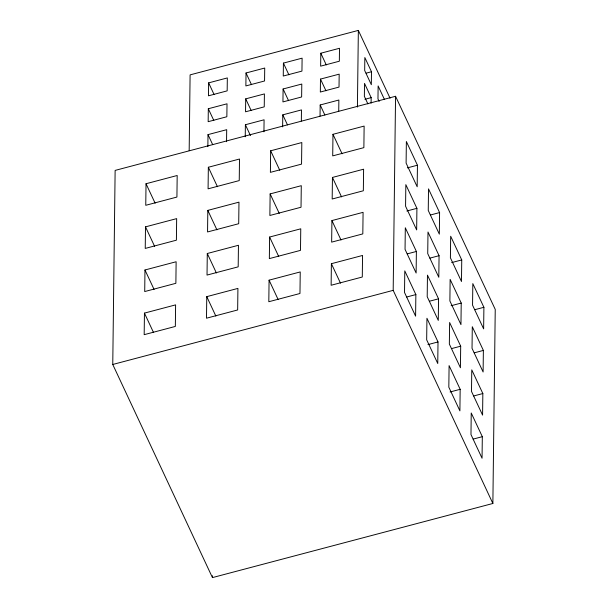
<?xml version="1.0" encoding="UTF-8"?>
<svg xmlns="http://www.w3.org/2000/svg" width="608" height="608" viewBox="0 0 608 608"><rect width="100%" height="100%" fill="white"/><g stroke="black" fill="none" stroke-linecap="round" stroke-linejoin="round"><path stroke-width="0.91" d="M112.761 364.473L115.132 170.407L395.557 96.284L495.239 309.411L492.868 503.477L212.443 577.6L112.761 364.473L393.186 290.35L395.557 96.284M144.446 313.112L144.18 334.674L175.34 326.435L175.606 304.874L144.446 313.112L153.543 332.561M144.97 269.982L144.712 291.551L175.872 283.313L176.13 261.752L144.97 269.982L154.075 289.438M145.502 226.86L145.236 248.421L176.396 240.19L176.662 218.622L145.502 226.86L154.599 246.316M146.026 183.738L145.76 205.299L176.92 197.06L177.186 175.499L146.026 183.738L155.124 203.186M189.172 150.647L190.099 74.875L358.348 30.4L390.062 98.2M207.86 146.634L208.004 134.619L226.7 129.679L226.548 141.694M208.316 108.741L208.164 121.684L226.852 116.744L227.012 103.801L208.316 108.741L213.796 120.445M208.635 82.87L208.476 95.806L227.172 90.866L227.331 77.93L208.635 82.87L214.107 94.567M206.766 296.643L206.5 318.204L237.66 309.966L237.918 288.405L206.766 296.643L215.863 316.092M207.29 253.513L207.024 275.074L238.184 266.844L238.45 245.275L207.29 253.513L216.387 272.969M207.814 210.391L207.556 231.952L238.708 223.714L238.974 202.152L207.814 210.391L216.912 229.839M208.346 167.261L208.08 188.83L239.24 180.591L239.499 159.03L208.346 167.261L217.444 186.717M212.443 577.6L212.466 575.723M245.244 136.747L245.389 124.739L264.085 119.799L263.94 131.807M245.708 98.861L245.548 111.796L264.244 106.856L264.404 93.921L245.708 98.861L251.18 110.565M246.027 72.983L245.868 85.926L264.564 80.986L264.723 68.043L246.027 72.983L251.499 84.687M269.078 280.166L268.812 301.728L299.972 293.497L300.238 271.936L269.078 280.166L278.175 299.622M269.602 237.044L269.344 258.605L300.496 250.367L300.762 228.806L269.602 237.044L278.7 256.492M270.134 193.914L269.868 215.483L301.028 207.244L301.287 185.683L270.134 193.914L279.232 213.37M270.659 150.792L270.393 172.353L301.553 164.122L301.819 142.553L270.659 150.792L279.756 170.248M282.636 126.867L282.781 114.851L301.477 109.911L301.34 121M283.1 88.981L282.94 101.916L301.636 96.976L301.796 84.041L283.1 88.981L288.572 100.677M283.412 63.103L283.26 76.038L301.948 71.098L302.108 58.163L283.412 63.103L288.884 74.807M320.036 116.06L320.173 104.971L338.869 100.031L338.732 111.12M320.484 79.093L320.332 92.036L339.021 87.088L339.18 74.153L320.484 79.093L325.964 90.797M320.804 53.223L320.644 66.158L339.34 61.218L339.5 48.283L320.804 53.223L326.276 64.919M331.39 263.697L331.132 285.258L362.292 277.02L362.55 255.459L331.39 263.697L340.495 283.146M331.922 220.575L331.656 242.136L362.816 233.898L363.082 212.336L331.922 220.575L341.02 240.023M332.447 177.445L332.181 199.006L363.341 190.775L363.607 169.206L332.447 177.445L341.544 196.901M332.971 134.322L332.713 155.884L363.873 147.645L364.131 126.084L332.971 134.322L342.076 153.771M357.413 107.076L358.348 30.4M371.1 103.178L371.169 97.63L364.519 83.418L364.367 96.36L367.886 103.884M371.488 71.752L371.328 84.694L364.678 70.482L364.838 57.547L371.488 71.752L366.145 73.165M415.864 294.584L415.598 316.152L404.525 292.471L404.784 270.902L415.864 294.584L406.699 297.008M416.389 251.461L416.123 273.022L405.05 249.341L405.316 227.78L416.389 251.461L407.223 253.886M416.913 208.339L416.655 229.9L405.574 206.218L405.84 184.657L416.913 208.339L406.836 210.999M417.445 165.209L417.179 186.77L406.106 163.096L406.364 141.527L417.445 165.209L407.36 167.876M438.011 341.947L437.752 363.508L426.672 339.826L426.938 318.265L438.011 341.947L427.933 344.614M438.543 298.824L438.277 320.386L427.204 296.704L427.462 275.143L438.543 298.824L429.377 301.249M439.067 255.694L438.801 277.263L427.728 253.582L427.994 232.02L439.067 255.694L429.902 258.119M439.592 212.572L439.333 234.133L428.252 210.452L428.518 188.89L439.592 212.572L430.434 214.996M460.165 389.31L459.899 410.871L448.826 387.19L449.092 365.628L460.165 389.31L450.087 391.978M460.689 346.188L460.431 367.749L449.35 344.067L449.616 322.506L460.689 346.188L451.531 348.604M461.221 303.058L460.955 324.619L449.882 300.945L450.14 279.376L461.221 303.058L451.136 305.725M461.746 259.935L461.48 281.496L450.406 257.815L450.672 236.254L461.746 259.935L451.668 262.595M482.319 436.673L482.053 458.234L470.98 434.553L471.238 412.992L482.319 436.673L473.153 439.098M482.843 393.543L482.585 415.112L471.504 391.43L471.77 369.869L482.843 393.543L473.678 395.968M483.375 350.421L483.109 371.982L472.028 348.3L472.294 326.739L483.375 350.421L474.21 352.845M483.9 307.298L483.634 328.86L472.56 305.178L472.819 283.617L483.9 307.298L474.734 309.715M364.937 99.279L371.169 97.63M384.385 99.34L378.13 85.964L377.971 98.899L379.141 101.407M320.173 104.971L324.862 115.003M393.186 290.35L492.868 503.477M282.781 114.851L287.47 124.883M245.389 124.739L250.473 135.599M208.004 134.619L212.694 144.651"/></g></svg>
